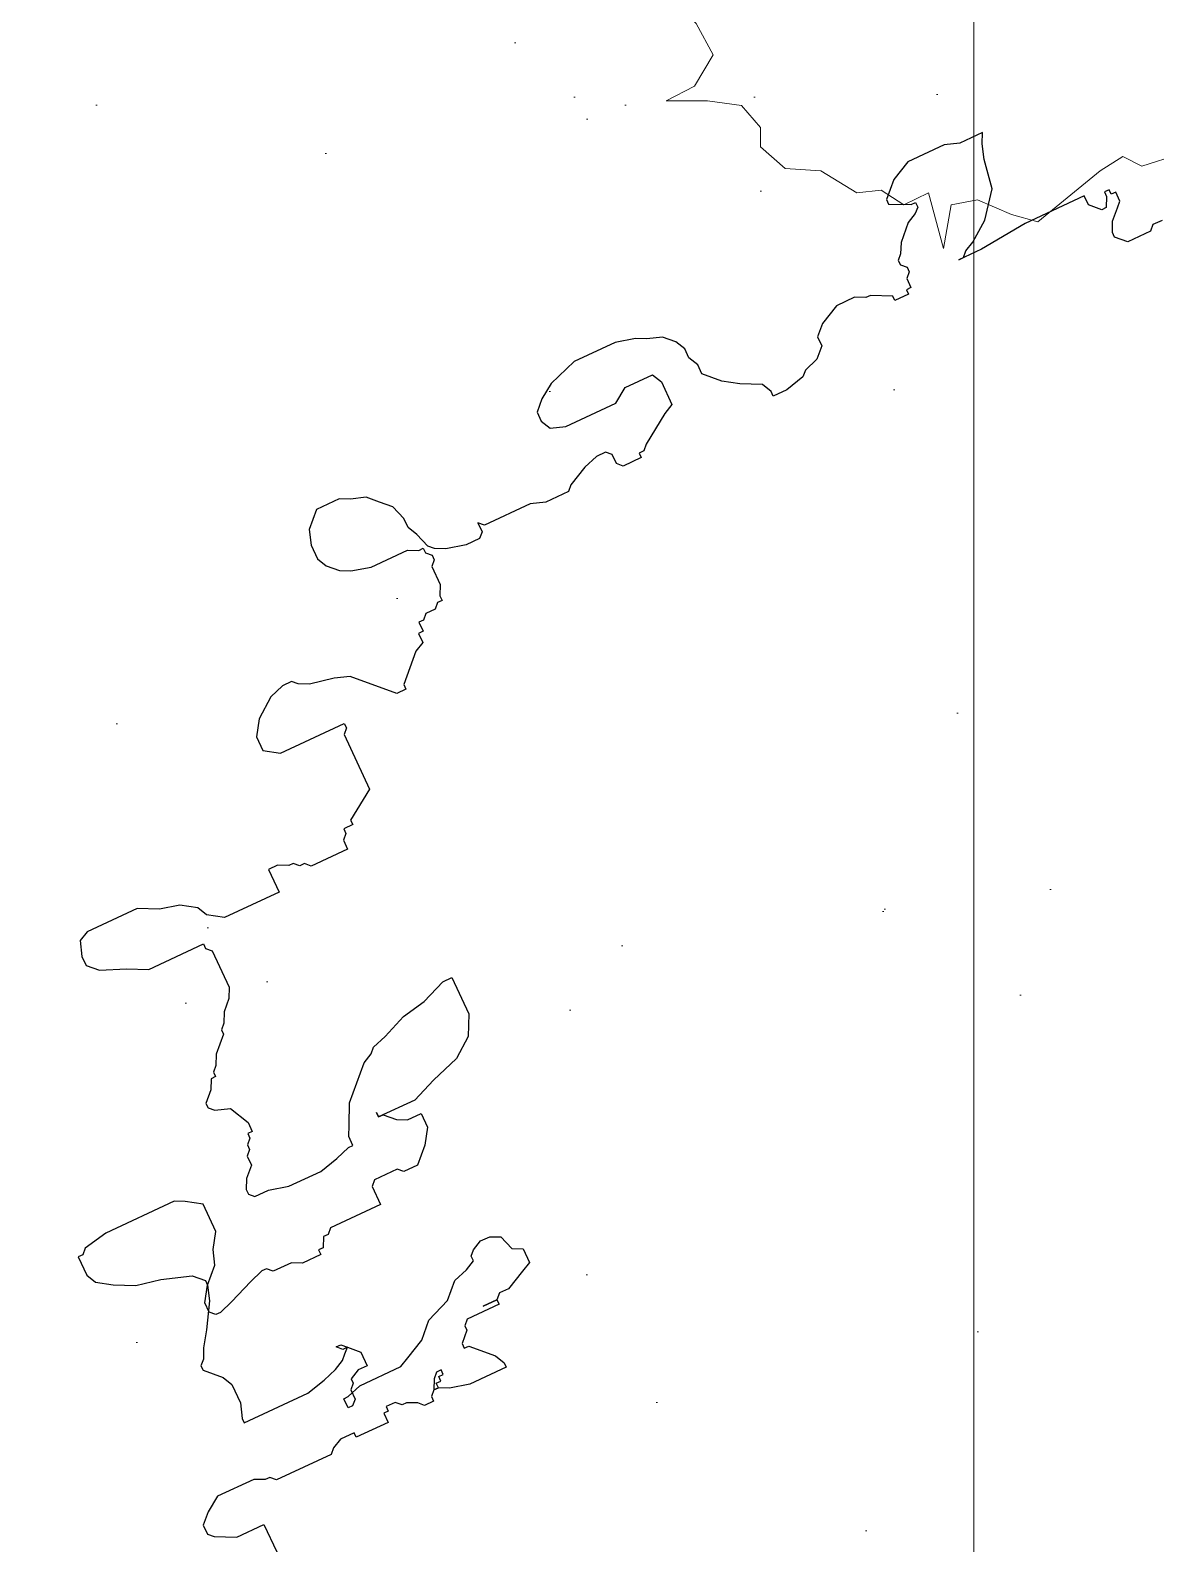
# Model space of a CAD drawing. Header units: millimetres. Extents: x 0 to 71617, y -15450 to 30894.
# Drawn here: x 35533 to 35978, y 18941 to 19539 of the extents above; entities that cross this region are included whole.
import ezdxf

# ---------------------------------------------------------------- set-up
doc = ezdxf.new("R2010")
doc.units = ezdxf.units.MM
doc.layers.add('dwgmodels.com', color=250, linetype='Continuous')
doc.layers.add('tree', color=251, linetype='Continuous', lineweight=0)

# ---------------------------------------------------------------- blocks, each defined once
blk = doc.blocks.new('trees top 024')
at = {"color": 0}
for p, q in [((-1.5153, 2.8578), (-1.5773, 2.6293)), ((-1.4843, 2.6789), (-1.5153, 2.8578)), ((-1.1277, 2.7485), (-1.2362, 2.7187)), ((-0.8719, 2.5398), (-1.1277, 2.7485)), ((-1.6781, 2.6789), (-1.7711, 2.6193)), ((-1.5773, 2.6293), (-1.6781, 2.6789)), ((-1.3758, 2.659), (-1.4843, 2.6789)), ((-1.2362, 2.7187), (-1.3758, 2.659)), ((-1.8719, 2.6293), (-2.0191, 2.5398)), ((-1.7711, 2.6193), (-1.8719, 2.6293)), ((-2.1664, 2.5299), (-2.2672, 2.4404)), ((-2.0191, 2.5398), (-2.1664, 2.5299)), ((-0.7789, 2.4802), (-0.8719, 2.5398)), ((-0.7014, 2.5199), (-0.7789, 2.4802)), ((-0.5464, 2.4703), (-0.7014, 2.5199)), ((-2.2672, 2.4404), (-2.2672, 2.361)), ((-0.5542, 2.3709), (-0.5464, 2.4703)), ((-0.5309, 2.3013), (-0.5542, 2.3709)), ((-2.2672, 2.361), (-2.3447, 2.2715)), ((-0.3991, 2.1622), (-0.5309, 2.3013)), ((-2.6547, 2.2516), (-2.5385, 2.192)), ((-2.4842, 2.2516), (-2.6547, 2.2516)), ((-2.3447, 2.2715), (-2.4842, 2.2516)), ((-2.5385, 2.192), (-2.4609, 2.0628)), ((-0.3216, 2.0728), (-0.3991, 2.1622)), ((-2.4609, 2.0628), (-2.5307, 1.9337)), ((-0.3061, 1.8442), (-0.3216, 2.0728)), ((-2.5307, 1.9337), (-2.6082, 1.8541)), ((-2.6082, 1.8541), (-2.5927, 1.7349)), ((-0.2363, 1.7846), (-0.3061, 1.8442)), ((-0.0426, 1.7846), (-0.2363, 1.7846)), ((-0.0581, 1.7349), (0.097, 1.7945)), ((0.097, 1.7945), (-0.0426, 1.7846)), ((-2.5927, 1.7349), (-2.6159, 1.6157)), ((-0.1976, 1.6654), (-0.0581, 1.7349)), ((1.5623, 1.6947), (1.5235, 1.5518)), ((1.5817, 1.5829), (1.5623, 1.6947)), ((-0.2286, 1.5759), (-0.1976, 1.6654)), ((-0.0872, 1.652), (-0.1647, 1.3663)), ((-0.0485, 1.4284), (-0.0872, 1.652)), ((1.8045, 1.6263), (1.7367, 1.6077)), ((1.9644, 1.4959), (1.8045, 1.6263)), ((-2.6159, 1.6157), (-2.7167, 1.5561)), ((-2.7167, 1.5561), (-2.6237, 1.5064)), ((-0.2053, 1.4467), (-0.2286, 1.5759)), ((1.4606, 1.5829), (1.4024, 1.5456)), ((1.5235, 1.5518), (1.4606, 1.5829)), ((1.6495, 1.5705), (1.5817, 1.5829)), ((1.7367, 1.6077), (1.6495, 1.5705)), ((-2.6237, 1.5064), (-2.5772, 1.3673)), ((-1.4455, 1.5362), (-1.4688, 1.5064)), ((-1.4688, 1.5064), (-1.4223, 1.5064)), ((-1.4223, 1.5064), (-1.4455, 1.5362)), ((0.3972, 1.5154), (0.2616, 1.4781)), ((0.717, 1.2546), (0.3972, 1.5154)), ((1.2474, 1.4959), (1.1554, 1.4897)), ((1.3394, 1.5518), (1.2474, 1.4959)), ((1.4024, 1.5456), (1.3394, 1.5518)), ((2.0225, 1.4586), (1.9644, 1.4959)), ((-0.2502, 1.3975), (-0.2053, 1.4467)), ((0.2616, 1.4781), (0.0872, 1.4036)), ((1.1554, 1.4897), (1.0924, 1.4338)), ((1.0924, 1.4338), (1.0924, 1.3841)), ((2.071, 1.4835), (2.0225, 1.4586)), ((2.1679, 1.4524), (2.071, 1.4835)), ((2.163, 1.3903), (2.1679, 1.4524)), ((-0.2907, 1.4284), (-0.407, 1.3539)), ((-0.1647, 1.3663), (-0.2907, 1.4284)), ((0.0872, 1.4036), (-0.0485, 1.4284)), ((1.0924, 1.3841), (1.0439, 1.3282)), ((2.1775, 1.3469), (2.163, 1.3903)), ((-2.5772, 1.3673), (-2.6082, 1.2381)), ((-0.5329, 1.3663), (-0.717, 1.2546)), ((-0.407, 1.3539), (-0.5329, 1.3663)), ((0.9567, 1.3158), (0.8502, 1.3158)), ((0.8502, 1.3158), (0.9228, 1.2786)), ((1.0439, 1.3282), (0.9567, 1.3158)), ((2.2599, 1.2599), (2.1775, 1.3469)), ((-0.717, 1.2546), (-0.9011, 1.2421)), ((0.8332, 1.18), (0.717, 1.2546)), ((0.9228, 1.2786), (0.9597, 1.217)), ((2.3084, 1.204), (2.2599, 1.2599)), ((-2.6082, 1.2381), (-2.5694, 1.089)), ((-0.9011, 1.2421), (-1.027, 1.1303)), ((0.9301, 1.2297), (0.8332, 1.18)), ((1.1239, 1.1676), (0.9301, 1.2297)), ((2.318, 1.0612), (2.3084, 1.204)), ((-1.027, 1.1303), (-1.027, 1.031)), ((1.1142, 1.0434), (1.1239, 1.1676)), ((-2.5694, 1.089), (-2.4842, 1.0294)), ((2.3616, 1.0239), (2.318, 1.0612)), ((-2.4842, 1.0294), (-2.4609, 0.9499)), ((-1.027, 1.031), (-1.1239, 0.9192)), ((1.1433, 0.9564), (1.1142, 1.0434)), ((2.4827, 1.0239), (2.3616, 1.0239)), ((2.473, 0.9929), (2.5699, 1.0301)), ((2.5699, 1.0301), (2.4827, 1.0239)), ((-2.4609, 0.9499), (-2.4609, 0.8505)), ((1.308, 0.7825), (1.1433, 0.9564)), ((2.3665, 0.8935), (2.3858, 0.9494)), ((2.3858, 0.9494), (2.473, 0.9929)), ((-1.2983, 0.8943), (-1.5115, 0.8943)), ((-1.5115, 0.8943), (-1.3662, 0.8198)), ((-1.1239, 0.9192), (-1.2983, 0.8943)), ((2.381, 0.8127), (2.3665, 0.8935)), ((-2.4609, 0.8505), (-2.3369, 0.7909)), ((-1.3662, 0.8198), (-1.2693, 0.6583)), ((1.6059, 0.8687), (1.5914, 0.85)), ((1.5914, 0.85), (1.6204, 0.85)), ((1.6204, 0.85), (1.6059, 0.8687)), ((2.3471, 0.7755), (2.381, 0.8127)), ((-2.3369, 0.7909), (-2.2749, 0.7114)), ((1.4049, 0.6707), (1.308, 0.7825)), ((2.3277, 0.6202), (2.3471, 0.7755)), ((-2.2749, 0.7114), (-2.2904, 0.5325)), ((-1.2693, 0.6583), (-1.3565, 0.4968)), ((1.4243, 0.385), (1.4049, 0.6707)), ((-2.2439, 0.5027), (-2.1431, 0.5723)), ((-2.1431, 0.5723), (-2.0656, 0.5524)), ((2.3035, 0.5209), (2.3326, 0.5767)), ((2.3519, 0.5892), (2.3277, 0.6202)), ((2.3326, 0.5767), (2.3519, 0.5892)), ((-2.2904, 0.5325), (-2.3447, 0.4034)), ((-2.3447, 0.4034), (-2.2439, 0.5027)), ((-2.0656, 0.5524), (-1.9726, 0.453)), ((2.2793, 0.4898), (2.3035, 0.5209)), ((-1.9726, 0.453), (-1.8563, 0.3636)), ((-1.3565, 0.4968), (-1.4534, 0.3975)), ((2.2066, 0.4774), (2.2793, 0.4898)), ((2.2793, 0.3904), (2.2066, 0.4774)), ((-1.4534, 0.3975), (-1.434, 0.2484)), ((1.5115, 0.3105), (1.4243, 0.385)), ((2.163, 0.3469), (2.1679, 0.3966)), ((2.1679, 0.3966), (2.1921, 0.4091)), ((2.1921, 0.4091), (2.2793, 0.3904)), ((-1.8563, 0.3636), (-1.7478, 0.3537)), ((-1.7478, 0.3537), (-1.492, 0.2841)), ((1.7343, 0.2484), (1.9281, 0.3229)), ((1.9281, 0.3229), (1.7537, 0.3105)), ((2.0903, 0.2786), (2.163, 0.3469)), ((-1.492, 0.2841), (-1.4506, 0.1424)), ((1.7537, 0.3105), (1.5115, 0.3105)), ((2.0516, 0.2227), (2.0903, 0.2786)), ((-1.434, 0.2484), (-1.463, 0.0994)), ((1.5599, 0.1615), (1.7343, 0.2484)), ((1.9062, 0.1606), (1.9692, 0.2103)), ((1.9692, 0.2103), (2.0516, 0.2227)), ((1.5212, 0.0497), (1.5599, 0.1615)), ((1.6592, 0.1109), (1.727, 0.1358)), ((1.727, 0.1358), (1.7997, 0.1296)), ((1.7997, 0.1296), (1.9062, 0.1606)), ((-1.463, 0.0994), (-1.589, 0.0248)), ((1.539, 0.0964), (1.5768, 0.0861)), ((1.5768, 0.0861), (1.6204, -0.063)), ((1.6204, -0.063), (1.6398, 0.0861)), ((1.6398, 0.0861), (1.6592, 0.1109)), ((-1.589, 0.0248), (-1.4727, -0.0373)), ((0, 0), (-0.0291, -0.0373)), ((0.0291, -0.0373), (0, 0)), ((1.5502, -0.1118), (1.5212, 0.0497)), ((-1.4727, -0.0373), (-1.4146, -0.2112)), ((-0.0291, -0.0373), (0.0291, -0.0373)), ((1.4824, -0.1863), (1.5502, -0.1118)), ((1.4436, -0.4969), (1.4824, -0.1863)), ((-1.4146, -0.2112), (-1.4534, -0.3726)), ((-1.4534, -0.3726), (-1.4049, -0.559)), ((1.4921, -0.559), (1.4436, -0.4969)), ((-1.4049, -0.559), (-1.2983, -0.6335)), ((1.4533, -0.5838), (1.4921, -0.559)), ((1.3952, -0.6956), (1.4533, -0.5838)), ((-1.2983, -0.6335), (-1.2693, -0.7329)), ((-1.2693, -0.7329), (-1.2693, -0.8571)), ((1.3468, -0.7577), (1.3952, -0.6956)), ((1.2014, -0.7825), (1.3468, -0.7577)), ((1.3468, -0.9565), (1.2014, -0.7825)), ((-1.2693, -0.8571), (-1.1142, -0.9316)), ((-1.1142, -0.9316), (-1.0367, -1.031)), ((1.1239, -0.944), (1.1724, -0.9192)), ((1.1724, -0.9192), (1.3468, -0.9565)), ((1.1142, -1.0434), (1.1239, -0.944)), ((-1.0367, -1.031), (-1.0561, -1.2546)), ((0.9689, -1.18), (1.1142, -1.0434)), ((0.8914, -1.2918), (0.9689, -1.18)), ((-0.998, -1.2918), (-0.872, -1.2049)), ((-0.872, -1.2049), (-0.7751, -1.2297)), ((-0.7751, -1.2297), (-0.6589, -1.3539)), ((-1.0561, -1.2546), (-1.1239, -1.4161)), ((-1.1239, -1.4161), (-0.998, -1.2918)), ((0.7267, -1.3167), (0.8914, -1.2918)), ((-0.6589, -1.3539), (-0.5135, -1.4657)), ((0.6007, -1.4161), (0.7267, -1.3167)), ((0.3876, -1.4782), (0.6007, -1.4161)), ((-0.5135, -1.4657), (-0.3779, -1.4782)), ((-0.3779, -1.4782), (-0.0581, -1.5651)), ((0.1066, -1.5154), (0.2422, -1.4657)), ((0.2422, -1.4657), (0.3876, -1.4782)), ((0.0678, -1.5651), (0.1066, -1.5154)), ((-0.0581, -1.5651), (0.0291, -1.8632)), ((0.0291, -1.8632), (0.0678, -1.5651))]:
    blk.add_line(p, q, dxfattribs=at)
blk = doc.blocks.new('tree0002')
at = {"color": 0, "xscale": 500, "yscale": 500, "zscale": 500}
blk.add_blockref('trees top 024', (1737265.6, 70359.9), dxfattribs=at)
blk = doc.blocks.new('trees top 025')
at = {"layer": 'dwgmodels.com', "color": 0}
for p, q in [((-0.2798, 1.8539), (-0.2548, 1.8622)), ((-0.2548, 1.8622), (-0.1881, 1.8622)), ((-0.1881, 1.8622), (-0.1547, 1.8456)), ((-0.3215, 1.8539), (-0.2798, 1.8539)), ((-0.3132, 1.8372), (-0.3215, 1.8539)), ((-0.3048, 1.8122), (-0.3132, 1.8372)), ((-0.1547, 1.8456), (-0.1297, 1.8206)), ((-0.2965, 1.7622), (-0.3048, 1.8122)), ((-0.1297, 1.8122), (-0.1631, 1.7956)), ((-0.1297, 1.8206), (-0.1297, 1.8122)), ((-0.1714, 1.7956), (-0.1714, 1.7872)), ((-0.1631, 1.7956), (-0.1714, 1.7956)), ((-0.1714, 1.7872), (-0.1631, 1.7789)), ((0.329, 1.7789), (0.3456, 1.7872)), ((0.3456, 1.7872), (0.379, 1.7956)), ((0.379, 1.7956), (0.4541, 1.7956)), ((0.4541, 1.7956), (0.5041, 1.7789)), ((-0.2631, 1.7205), (-0.2965, 1.7622)), ((-0.1631, 1.7789), (-0.1464, 1.7705)), ((-0.1464, 1.7705), (-0.1214, 1.7455)), ((0.2873, 1.7539), (0.3039, 1.7705)), ((0.3039, 1.7705), (0.329, 1.7789)), ((0.5041, 1.7789), (0.5291, 1.7622)), ((0.5291, 1.7622), (0.5458, 1.7455)), ((-0.1214, 1.7455), (-0.113, 1.7289)), ((0.2789, 1.7372), (0.2873, 1.7539)), ((0.2789, 1.7205), (0.2789, 1.7372)), ((0.5458, 1.7455), (0.5458, 1.7289)), ((0.846, 1.7205), (0.8627, 1.7372)), ((0.8627, 1.7372), (0.8877, 1.7455)), ((0.8877, 1.7455), (0.9044, 1.7539)), ((0.9044, 1.7539), (0.9461, 1.7539)), ((0.9461, 1.7539), (0.9711, 1.7289)), ((-0.2298, 1.6955), (-0.2631, 1.7205)), ((-0.113, 1.7289), (-0.1047, 1.7205)), ((-0.1047, 1.7122), (-0.113, 1.7039)), ((-0.1047, 1.7205), (-0.1047, 1.7122)), ((0.2706, 1.7039), (0.2789, 1.7205)), ((0.3456, 1.7205), (0.3373, 1.7039)), ((0.3957, 1.7205), (0.3456, 1.7205)), ((0.4207, 1.7039), (0.3957, 1.7205)), ((0.5374, 1.7122), (0.5124, 1.7039)), ((0.5458, 1.7289), (0.5374, 1.7122)), ((0.8293, 1.7039), (0.846, 1.7205)), ((0.9711, 1.7289), (0.9794, 1.7039)), ((-0.4299, 1.6872), (-0.3215, 1.6872)), ((-0.4299, 1.6705), (-0.4299, 1.6872)), ((-0.3215, 1.6872), (-0.2381, 1.6789)), ((-0.2131, 1.6872), (-0.2298, 1.6955)), ((-0.2048, 1.6789), (-0.2131, 1.6872)), ((-0.113, 1.7039), (-0.113, 1.6955)), ((-0.113, 1.6955), (-0.1047, 1.6872)), ((-0.1047, 1.6872), (-0.1047, 1.6705)), ((-0.0713, 1.6705), (-0.038, 1.6872)), ((-0.038, 1.6872), (-0.0296, 1.6872)), ((-0.0296, 1.6872), (-0.013, 1.6955)), ((-0.013, 1.6955), (0.0204, 1.6955)), ((0.0204, 1.6955), (0.0538, 1.6789)), ((0.2456, 1.6622), (0.2706, 1.6872)), ((0.2706, 1.6872), (0.2706, 1.7039)), ((0.3373, 1.7039), (0.3373, 1.6622)), ((0.5124, 1.7039), (0.4207, 1.7039)), ((0.821, 1.6789), (0.8293, 1.7039)), ((0.9794, 1.7039), (0.9794, 1.6789)), ((-0.48, 1.6705), (-0.4716, 1.6705)), ((-0.48, 1.6539), (-0.48, 1.6705)), ((-0.4716, 1.6789), (-0.4633, 1.6789)), ((-0.4716, 1.6705), (-0.4716, 1.6789)), ((-0.4633, 1.6789), (-0.4633, 1.6705)), ((-0.4633, 1.6705), (-0.4549, 1.6539)), ((-0.4466, 1.6539), (-0.4299, 1.6705)), ((-0.2381, 1.6789), (-0.1964, 1.6789)), ((-0.1964, 1.6789), (-0.2048, 1.6789)), ((-0.1047, 1.6705), (-0.0963, 1.6705)), ((-0.0963, 1.6705), (-0.0963, 1.6622)), ((-0.0963, 1.6622), (-0.0713, 1.6622)), ((-0.0713, 1.6622), (-0.0713, 1.6705)), ((0.0538, 1.6789), (0.0704, 1.6622)), ((0.0704, 1.6622), (0.0704, 1.6455)), ((0.2205, 1.6455), (0.2456, 1.6622)), ((0.3373, 1.6622), (0.354, 1.6539)), ((0.8126, 1.6455), (0.821, 1.6622)), ((0.821, 1.6622), (0.821, 1.6789)), ((0.9711, 1.6622), (0.9544, 1.6455)), ((0.9794, 1.6789), (0.9711, 1.6622)), ((-0.4716, 1.6455), (-0.48, 1.6539)), ((-0.4549, 1.6288), (-0.4716, 1.6455)), ((-0.4549, 1.6539), (-0.4466, 1.6539)), ((0.0704, 1.6455), (0.0871, 1.6288)), ((0.1872, 1.6288), (0.2205, 1.6455)), ((0.354, 1.6539), (0.404, 1.6205)), ((0.4624, 1.6288), (0.4707, 1.6372)), ((0.4707, 1.6372), (0.4874, 1.6372)), ((0.4874, 1.6372), (0.5124, 1.6288)), ((0.8043, 1.6205), (0.8126, 1.6455)), ((0.9377, 1.6372), (0.9044, 1.6288)), ((0.9544, 1.6455), (0.9377, 1.6372)), ((-0.4466, 1.6122), (-0.4549, 1.6288)), ((-0.4466, 1.6038), (-0.4466, 1.6122)), ((0.0871, 1.6288), (0.1121, 1.6205)), ((0.1121, 1.6205), (0.1205, 1.6122)), ((0.1205, 1.6122), (0.1538, 1.6038)), ((0.1789, 1.6122), (0.1872, 1.6288)), ((0.1789, 1.6038), (0.1789, 1.6122)), ((0.404, 1.6205), (0.4124, 1.6122)), ((0.4124, 1.6122), (0.4207, 1.6122)), ((0.4207, 1.6122), (0.4207, 1.6038)), ((0.4541, 1.6038), (0.4624, 1.6122)), ((0.4624, 1.6122), (0.4624, 1.6288)), ((0.5124, 1.6288), (0.5458, 1.6122)), ((0.5458, 1.6122), (0.5541, 1.6038)), ((0.5958, 1.6038), (0.6208, 1.6122)), ((0.6208, 1.6122), (0.7042, 1.6122)), ((0.7042, 1.6122), (0.7126, 1.6205)), ((0.7126, 1.6205), (0.7126, 1.6038)), ((0.7793, 1.6038), (0.796, 1.6122)), ((0.796, 1.6122), (0.8043, 1.6205)), ((0.8126, 1.6122), (0.8043, 1.6038)), ((0.8126, 1.6205), (0.8126, 1.6122)), ((0.821, 1.6205), (0.8126, 1.6205)), ((0.8377, 1.6288), (0.821, 1.6205)), ((0.9044, 1.6288), (0.8377, 1.6288)), ((-0.53, 1.5955), (-0.5133, 1.5955)), ((-0.5133, 1.5955), (-0.505, 1.5872)), ((-0.505, 1.5872), (-0.4633, 1.5872)), ((-0.4633, 1.5872), (-0.4549, 1.5955)), ((-0.4549, 1.5955), (-0.4466, 1.6038)), ((0.1538, 1.6038), (0.1789, 1.6038)), ((0.4207, 1.6038), (0.4541, 1.6038)), ((0.5541, 1.6038), (0.5958, 1.6038)), ((0.7126, 1.6038), (0.7209, 1.5955)), ((0.7209, 1.5955), (0.7459, 1.5955)), ((0.7459, 1.5955), (0.7793, 1.6038)), ((0.8043, 1.6038), (0.8043, 1.5955)), ((0.8043, 1.5955), (0.8126, 1.5872)), ((0.8126, 1.5872), (0.8126, 1.5538)), ((0.8126, 1.5538), (0.821, 1.5372)), ((0.821, 1.5372), (0.821, 1.5288)), ((0.821, 1.5288), (0.8293, 1.5288)), ((0.8293, 1.5288), (0.8377, 1.5205)), ((0.8377, 1.5205), (0.8543, 1.5205)), ((0.8543, 1.5205), (0.8627, 1.5122)), ((0.8627, 1.5122), (0.871, 1.5122)), ((0.871, 1.5122), (0.871, 1.4955)), ((1.0962, 1.5038), (1.1045, 1.5122)), ((1.1045, 1.5122), (1.1212, 1.5122)), ((1.1212, 1.5122), (1.1462, 1.5038)), ((0.871, 1.4955), (0.8794, 1.4955)), ((0.8794, 1.4955), (0.8794, 1.4788)), ((1.0128, 1.4788), (1.0378, 1.4872)), ((1.0378, 1.4872), (1.0795, 1.4955)), ((1.0795, 1.4955), (1.0962, 1.5038)), ((1.1462, 1.5038), (1.1796, 1.4788)), ((0.8794, 1.4788), (0.896, 1.4705)), ((0.896, 1.4705), (0.9377, 1.4288)), ((0.9544, 1.4205), (1.0128, 1.4788)), ((1.1796, 1.4788), (1.1963, 1.4538)), ((1.1963, 1.4538), (1.1963, 1.4288)), ((0.9377, 1.4288), (0.9377, 1.4205)), ((0.9377, 1.4205), (0.9544, 1.4205)), ((1.0545, 1.4121), (1.0545, 1.4038)), ((1.1712, 1.4121), (1.0545, 1.4121)), ((1.1963, 1.4288), (1.1712, 1.4121)), ((1.0545, 1.4038), (1.0628, 1.3955)), ((1.0628, 1.3955), (1.0628, 1.2954)), ((1.0628, 1.2954), (1.1129, 1.2621)), ((1.1129, 1.2621), (1.1129, 1.2538)), ((1.4298, 1.2538), (1.4631, 1.2621)), ((1.4631, 1.2621), (1.4965, 1.2788)), ((1.4965, 1.2788), (1.5882, 1.2788)), ((1.5882, 1.2788), (1.6049, 1.2704)), ((1.6049, 1.2704), (1.6132, 1.2454)), ((1.1129, 1.2538), (1.1295, 1.2538)), ((1.1295, 1.2538), (1.1295, 1.2454)), ((1.1295, 1.2454), (1.1379, 1.2371)), ((1.1379, 1.2371), (1.1379, 1.2204)), ((1.2213, 1.2288), (1.2296, 1.2371)), ((1.2296, 1.2371), (1.2379, 1.2371)), ((1.2379, 1.2371), (1.2546, 1.2454)), ((1.2546, 1.2454), (1.2713, 1.2454)), ((1.2713, 1.2454), (1.2713, 1.2038)), ((1.3964, 1.2204), (1.4047, 1.2371)), ((1.4047, 1.2371), (1.4298, 1.2538)), ((1.6132, 1.2454), (1.6132, 1.2288)), ((1.1379, 1.2204), (1.2046, 1.2204)), ((1.2046, 1.2204), (1.2129, 1.2288)), ((1.2129, 1.2288), (1.2213, 1.2288)), ((1.3714, 1.2038), (1.3964, 1.2204)), ((1.5965, 1.2121), (1.5548, 1.1954)), ((1.6132, 1.2288), (1.5965, 1.2121)), ((1.2713, 1.2038), (1.3714, 1.2038)), ((1.5548, 1.1954), (1.5215, 1.1788)), ((1.4214, 1.1704), (1.4131, 1.1621)), ((1.4131, 1.1621), (1.4131, 1.0954)), ((1.4214, 1.1788), (1.4214, 1.1704)), ((1.5215, 1.1788), (1.4214, 1.1788)), ((1.4131, 1.0954), (1.4214, 1.0787)), ((1.4214, 1.0787), (1.4381, 1.0621)), ((1.4381, 1.0621), (1.4464, 1.0454)), ((1.4464, 1.0454), (1.4548, 1.0371)), ((1.4548, 1.0371), (1.4548, 1.0287)), ((1.4548, 1.0287), (1.4798, 1.0037)), ((1.4798, 1.0037), (1.4881, 0.987)), ((1.4881, 0.987), (1.4965, 0.9787)), ((1.4965, 0.9787), (1.4965, 0.9704)), ((1.4965, 0.9704), (1.5048, 0.9704)), ((1.5048, 0.9704), (1.5131, 0.9537)), ((1.0712, 0.9537), (1.0712, 0.887)), ((1.0878, 0.9537), (1.0712, 0.9537)), ((1.1295, 0.937), (1.0878, 0.9537)), ((1.1712, 0.9287), (1.1295, 0.937)), ((1.5131, 0.9537), (1.5298, 0.937)), ((1.5298, 0.937), (1.5298, 0.9287)), ((1.2129, 0.912), (1.1712, 0.9287)), ((1.2379, 0.9037), (1.2129, 0.912)), ((1.4965, 0.912), (1.4798, 0.8787)), ((1.5215, 0.9204), (1.4965, 0.912)), ((1.5298, 0.9287), (1.5215, 0.9204)), ((1.0712, 0.887), (1.0878, 0.8537)), ((1.2463, 0.8954), (1.2379, 0.9037)), ((1.263, 0.887), (1.2463, 0.8954)), ((1.313, 0.837), (1.263, 0.887)), ((1.4798, 0.8787), (1.4798, 0.862)), ((1.4798, 0.862), (1.4881, 0.862)), ((1.4881, 0.862), (1.4881, 0.8537)), ((1.0878, 0.8537), (1.1212, 0.8287)), ((1.3297, 0.8037), (1.313, 0.837)), ((1.4881, 0.8537), (1.4965, 0.8453)), ((1.4965, 0.8453), (1.4965, 0.837)), ((1.4965, 0.837), (1.5048, 0.8287)), ((1.1212, 0.8287), (1.1712, 0.812)), ((1.1712, 0.812), (1.2129, 0.7953)), ((1.5048, 0.8287), (1.5048, 0.812)), ((1.5048, 0.812), (1.5215, 0.7953)), ((1.6299, 0.8037), (1.6466, 0.812)), ((1.6466, 0.812), (1.7717, 0.812)), ((1.7717, 0.812), (1.8134, 0.8037)), ((1.2129, 0.7953), (1.2796, 0.7953)), ((1.2713, 0.7953), (1.2546, 0.7787)), ((1.2796, 0.7953), (1.2713, 0.7953)), ((1.2796, 0.8037), (1.2796, 0.7953)), ((1.2796, 0.7953), (1.2796, 0.8037)), ((1.338, 0.787), (1.3297, 0.8037)), ((1.338, 0.7703), (1.338, 0.787)), ((1.5215, 0.7953), (1.5298, 0.7787)), ((1.6049, 0.787), (1.6299, 0.8037)), ((1.6049, 0.737), (1.6049, 0.787)), ((1.8134, 0.8037), (1.8217, 0.7953)), ((1.8217, 0.7953), (1.83, 0.7953)), ((1.83, 0.7953), (1.83, 0.762)), ((1.2129, 0.7703), (1.2129, 0.7453)), ((1.2379, 0.7703), (1.2129, 0.7703)), ((1.2546, 0.7787), (1.2379, 0.7703)), ((1.3464, 0.7703), (1.338, 0.7703)), ((1.3714, 0.762), (1.3464, 0.7703)), ((1.4047, 0.7537), (1.3714, 0.762)), ((1.4965, 0.762), (1.4631, 0.7537)), ((1.5215, 0.762), (1.4965, 0.762)), ((1.5298, 0.7703), (1.5215, 0.762)), ((1.5298, 0.7787), (1.5298, 0.7703)), ((1.83, 0.762), (1.8217, 0.7453)), ((1.2129, 0.7453), (1.2296, 0.7203)), ((1.4631, 0.7537), (1.4047, 0.7537)), ((1.6216, 0.712), (1.6049, 0.737)), ((1.8217, 0.7453), (1.7967, 0.7287)), ((1.2296, 0.7203), (1.2546, 0.6953)), ((1.6299, 0.687), (1.6216, 0.712)), ((1.7633, 0.712), (1.7216, 0.7036)), ((1.7967, 0.7287), (1.7633, 0.712)), ((1.2546, 0.6953), (1.2796, 0.6953)), ((1.2796, 0.6953), (1.288, 0.7036)), ((1.288, 0.7036), (1.3297, 0.7036)), ((1.3297, 0.7036), (1.338, 0.6953)), ((1.338, 0.6953), (1.338, 0.662)), ((1.6549, 0.662), (1.6299, 0.687)), ((1.6716, 0.687), (1.6549, 0.6703)), ((1.7216, 0.7036), (1.6716, 0.687)), ((1.338, 0.662), (1.4298, 0.662)), ((1.4298, 0.662), (1.4381, 0.6536)), ((1.6549, 0.6703), (1.6549, 0.662)), ((1.6549, 0.662), (1.6633, 0.637)), ((1.6716, 0.637), (1.6549, 0.662)), ((1.4381, 0.6536), (1.4464, 0.6536)), ((1.4464, 0.6536), (1.4548, 0.637)), ((1.4548, 0.637), (1.4631, 0.637)), ((1.4631, 0.637), (1.4631, 0.6286)), ((1.4965, 0.6286), (1.5131, 0.637)), ((1.5131, 0.637), (1.5465, 0.637)), ((1.5465, 0.637), (1.5548, 0.6453)), ((1.5548, 0.6453), (1.5632, 0.6453)), ((1.5632, 0.6453), (1.5882, 0.637)), ((1.5882, 0.637), (1.6299, 0.6203)), ((1.6633, 0.637), (1.6883, 0.5953)), ((1.6716, 0.6203), (1.6716, 0.637)), ((1.4631, 0.6286), (1.4965, 0.6286)), ((1.6299, 0.6203), (1.6549, 0.612)), ((1.6549, 0.612), (1.6633, 0.612)), ((1.6633, 0.612), (1.6716, 0.6203)), ((1.6883, 0.5953), (1.705, 0.5703)), ((1.705, 0.5703), (1.7133, 0.5536)), ((1.7133, 0.5536), (1.7216, 0.5453)), ((1.1796, 0.5286), (1.1712, 0.5036)), ((1.1963, 0.5369), (1.1796, 0.5286)), ((1.2129, 0.5369), (1.1963, 0.5369)), ((1.2296, 0.5286), (1.2129, 0.5369)), ((1.2379, 0.5203), (1.2296, 0.5286)), ((1.7216, 0.5369), (1.6966, 0.5119)), ((1.7216, 0.5453), (1.7216, 0.5369)), ((1.1712, 0.5036), (1.1546, 0.4953)), ((1.2379, 0.5119), (1.2379, 0.5203)), ((1.2546, 0.5036), (1.2379, 0.5119)), ((1.2796, 0.4953), (1.2546, 0.5036)), ((1.6966, 0.5119), (1.6883, 0.4953)), ((1.1546, 0.4953), (1.1546, 0.4703)), ((1.3047, 0.4703), (1.2796, 0.4953)), ((1.4965, 0.4786), (1.4881, 0.4703)), ((1.5048, 0.4786), (1.4965, 0.4786)), ((1.4965, 0.4703), (1.5048, 0.4786)), ((1.6883, 0.4953), (1.6883, 0.4619)), ((1.1546, 0.4703), (1.1712, 0.4619)), ((1.1712, 0.4619), (1.2046, 0.4453)), ((1.3464, 0.4536), (1.3047, 0.4703)), ((1.3714, 0.4286), (1.3464, 0.4536)), ((1.4881, 0.4703), (1.4715, 0.4536)), ((1.4715, 0.4536), (1.4715, 0.4286)), ((1.4881, 0.4703), (1.4965, 0.4703)), ((1.4965, 0.4619), (1.4881, 0.4703)), ((1.5048, 0.4536), (1.4965, 0.4619)), ((1.5215, 0.4453), (1.5048, 0.4536)), ((1.6883, 0.4619), (1.6966, 0.4369)), ((1.2046, 0.4453), (1.2213, 0.4453)), ((1.2213, 0.4453), (1.2296, 0.4369)), ((1.2296, 0.4369), (1.2296, 0.4286)), ((1.2546, 0.4369), (1.2296, 0.4369)), ((1.2296, 0.4369), (1.2546, 0.4369)), ((1.2296, 0.4286), (1.288, 0.4286)), ((1.288, 0.4286), (1.2963, 0.4203)), ((1.4047, 0.4119), (1.3714, 0.4286)), ((1.4715, 0.4286), (1.4881, 0.4286)), ((1.4881, 0.4286), (1.5048, 0.4203)), ((1.5465, 0.4369), (1.5215, 0.4453)), ((1.5799, 0.4286), (1.5465, 0.4369)), ((1.6966, 0.4286), (1.5799, 0.4286)), ((1.6966, 0.4369), (1.6966, 0.4286)), ((1.2963, 0.4203), (1.2963, 0.4119)), ((1.2963, 0.4119), (1.313, 0.3952)), ((1.4214, 0.4036), (1.4047, 0.4119)), ((1.4965, 0.4036), (1.4214, 0.4036)), ((1.5215, 0.3952), (1.4965, 0.4036)), ((1.5048, 0.4203), (1.5048, 0.4119)), ((1.5048, 0.4119), (1.5131, 0.4036)), ((1.5131, 0.4036), (1.5131, 0.3869)), ((1.3047, 0.3869), (1.2713, 0.3536)), ((1.313, 0.3869), (1.3047, 0.3869)), ((1.313, 0.3952), (1.313, 0.3869)), ((1.5131, 0.3869), (1.5215, 0.3786)), ((1.5298, 0.3952), (1.5215, 0.3952)), ((1.5215, 0.3786), (1.5298, 0.3786)), ((1.5298, 0.3786), (1.5298, 0.3952)), ((1.2713, 0.3536), (1.263, 0.3369)), ((1.363, 0.3702), (1.3714, 0.3702)), ((1.363, 0.3619), (1.363, 0.3702)), ((1.3714, 0.3619), (1.363, 0.3619)), ((1.3714, 0.3702), (1.3797, 0.3619)), ((1.3714, 0.3536), (1.3714, 0.3619)), ((1.3797, 0.3536), (1.3714, 0.3536)), ((1.3797, 0.3619), (1.3881, 0.3452)), ((1.3797, 0.3452), (1.3797, 0.3536)), ((1.4464, 0.3452), (1.4548, 0.3536)), ((1.4548, 0.3536), (1.4715, 0.3536)), ((1.4715, 0.3536), (1.4715, 0.3452)), ((1.263, 0.3369), (1.263, 0.3286)), ((1.263, 0.3286), (1.3297, 0.3286)), ((1.3297, 0.3286), (1.363, 0.3369)), ((1.363, 0.3369), (1.3797, 0.3452)), ((1.3881, 0.3452), (1.3797, 0.3452)), ((1.3797, 0.3452), (1.3881, 0.3452)), ((1.3881, 0.3452), (1.3964, 0.3369)), ((1.3964, 0.3369), (1.3964, 0.3286)), ((1.3964, 0.3286), (1.4131, 0.3286)), ((1.4131, 0.3286), (1.4214, 0.3369)), ((1.4214, 0.3369), (1.4381, 0.3452)), ((1.4381, 0.3452), (1.4464, 0.3452)), ((1.4715, 0.3452), (1.4798, 0.3452)), ((1.4798, 0.3452), (1.4798, 0.3286)), ((1.4798, 0.3286), (1.5382, 0.3286)), ((1.5382, 0.3369), (1.5632, 0.3369)), ((1.5382, 0.3286), (1.5382, 0.3369)), ((1.5632, 0.3369), (1.5799, 0.3286)), ((1.5799, 0.3286), (1.5882, 0.3202)), ((1.6883, 0.3202), (1.6966, 0.3286)), ((1.6966, 0.3286), (1.705, 0.3286)), ((1.705, 0.3286), (1.7216, 0.3369)), ((1.7216, 0.3369), (1.7883, 0.3369)), ((1.7883, 0.3369), (1.8134, 0.3202)), ((1.5882, 0.3202), (1.6883, 0.3202)), ((1.8134, 0.3202), (1.83, 0.3036)), ((1.83, 0.3036), (1.83, 0.2869)), ((1.8217, 0.2786), (1.7883, 0.2619)), ((1.83, 0.2869), (1.8217, 0.2786)), ((1.7383, 0.2619), (1.7383, 0.2119)), ((1.7883, 0.2619), (1.7383, 0.2619))]:
    blk.add_line(p, q, dxfattribs=at)
blk = doc.blocks.new('trerwe')
at = {"color": 0, "xscale": 2, "yscale": 2}
blk.add_blockref('trees top 025', (0, 0), dxfattribs=at)
blk = doc.blocks.new('LANDSCAPE SITE')
h = blk.add_hatch()
h.set_pattern_fill('AR-SAND', color=256, scale=5, angle=180, style=0)
h.paths.add_polyline_path([(15410, 3790), (15410, 7510), (15310, 7510), (15310, 9490), (17400, 9490), (17400, 3790)])
h.paths.add_polyline_path([(16937.11, 5000), (16937.11, 4700), (16137.11, 4700), (16137.11, 5000)], flags=16)
h.paths.add_polyline_path([(17150, 5400), (17150, 5100), (16350, 5100), (16350, 5400)], flags=16)
h.paths.add_polyline_path([(16937.11, 5800), (16937.11, 5500), (16137.11, 5500), (16137.11, 5800)], flags=16)
h.paths.add_polyline_path([(16937.11, 6200), (16937.11, 5900), (16137.11, 5900), (16137.11, 6200)], flags=16)
h.paths.add_polyline_path([(17150, 6600), (17150, 6300), (16350, 6300), (16350, 6600)], flags=16)
h.paths.add_polyline_path([(17150, 7000), (17150, 6700), (16350, 6700), (16350, 7000)], flags=16)
h.paths.add_polyline_path([(16938.01, 7400), (16938.01, 7100), (16138.01, 7100), (16138.01, 7400)], flags=16)
h.paths.add_polyline_path([(17150, 7800), (17150, 7500), (16350, 7500), (16350, 7800)], flags=16)
h.paths.add_polyline_path([(16937.11, 8200), (16937.11, 7900), (16137.11, 7900), (16137.11, 8200)], flags=16)
h.paths.add_polyline_path([(17150, 8600), (17150, 8300), (16350, 8300), (16350, 8600)], flags=16)
h.paths.add_polyline_path([(16937.11, 9000), (16937.11, 8700), (16137.11, 8700), (16137.11, 9000)], flags=16)
h.paths.add_polyline_path([(17150, 9400), (17150, 9100), (16350, 9100), (16350, 9400)], flags=16)
h = blk.add_hatch()
h.set_pattern_fill('AR-SAND', color=256, scale=5, angle=180, style=0)
h.paths.add_polyline_path([(17400, 730.5), (17400, 9490), (17940, 9490), (17940, 5810), (17890, 5810), (17890, 4990), (17940, 4990), (17940, 110), (17894.77, 110), (17894.77, 730.5)])
at = {"elevation": 0}
for points in [[(15410, 3790), (15410, 7510), (15310, 7510), (15310, 9490), (17400, 9490), (17400, 3790)], [(17400, 730.5), (17400, 9490), (17940, 9490), (17940, 5810), (17890, 5810), (17890, 4990), (17940, 4990), (17940, 110), (17894.77, 110), (17894.77, 730.5)]]:
    blk.add_lwpolyline(points, close=True, dxfattribs=at)
for name, p, xscale, yscale, zscale, rotation in [('tree0002', (-316991.61, 20029.94, -0.01), -0.1925586510379964, 0.1925586510379964, 0.1925586510379964, 180), ('trerwe', (17520.62, 5819.99, 0), -119.0039728284955, 119.0039728285046, 119.003972828398, 25.00666245952974)]:
    blk.add_blockref(name, p, dxfattribs=dict(xscale=xscale, yscale=yscale, zscale=zscale, rotation=rotation))

msp = doc.modelspace()

# ---------------------------------------------------------------- block references
at = {"layer": 'tree'}
msp.add_blockref('LANDSCAPE SITE', (18506.55, 13246.73), dxfattribs=at)

doc.saveas('drawing.dxf')
